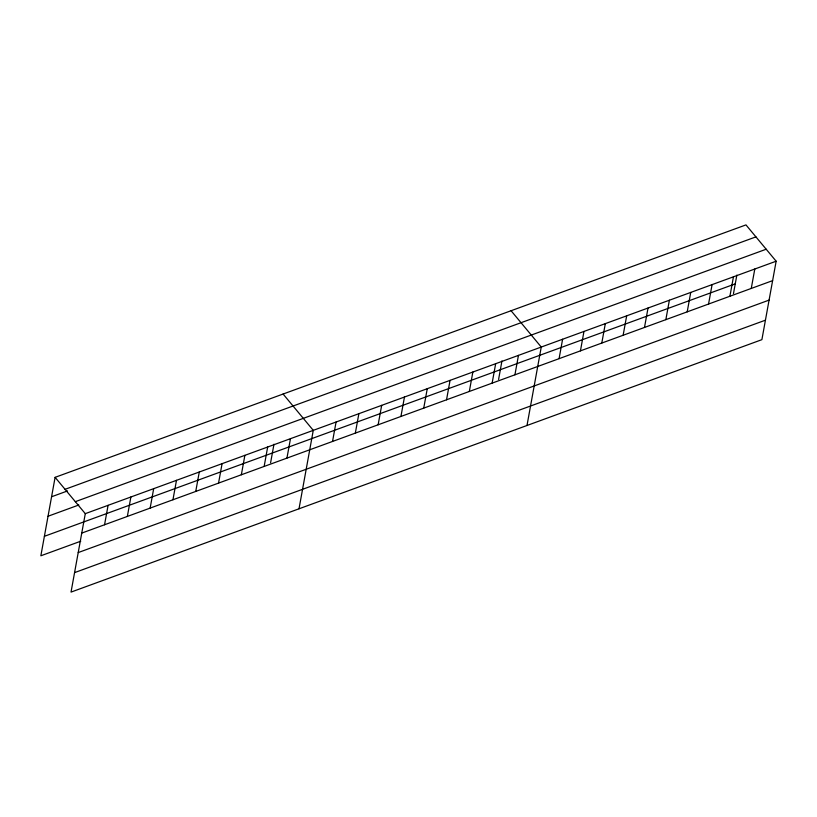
<?xml version="1.0" encoding="UTF-8"?>
<svg xmlns="http://www.w3.org/2000/svg" width="817" height="817" viewBox="0 0 817 817"><rect width="100%" height="100%" fill="white"/><g stroke="black" fill="none" stroke-linecap="round" stroke-linejoin="round"><path stroke-width="1.23" d="M55.107 477.342L85.285 513.658L71.028 592.1L761.893 339.658L776.15 261.215L745.972 224.9L55.107 477.342L40.85 555.785L80.75 541.211M104.556 524.759L108.089 505.325M127.35 516.426L130.883 496.991M150.154 508.092L153.678 488.668M172.949 499.769L176.482 480.335M195.743 491.436L199.277 472.001M218.547 483.102L222.081 463.668M241.342 474.769L244.875 455.345M264.146 466.446L267.67 447.011M270.601 462.749L273.971 444.223M286.941 458.112L290.474 438.678M299.012 508.797L313.268 430.345L283.09 394.029M332.539 441.446L336.073 422.021M355.334 433.122L358.867 413.688M378.138 424.789L381.672 405.355M400.933 416.456L404.466 397.031M423.737 408.132L427.26 388.698M446.531 399.799L450.065 380.365M469.326 391.466L472.859 372.031M492.13 383.132L495.664 363.708M498.584 379.435L501.955 360.92M514.924 374.809L518.458 355.375M526.996 425.494L541.252 347.041L511.074 310.726M559.083 358.673L562.607 339.239M580.438 350.871L583.961 331.436M601.792 343.069L605.315 323.634M623.136 335.266L626.67 315.832M644.49 327.464L648.024 308.029M665.845 319.661L669.378 300.227M687.199 311.859L690.733 292.425M708.553 304.057L712.087 284.622M729.908 296.244L733.441 276.82M733.482 293.609L736.852 275.094M751.262 288.442L754.796 269.018M65.064 489.322L755.929 236.879M51.573 496.767L67.535 490.935M75.327 501.669L766.193 249.226M48.04 516.242L78.81 504.998M85.285 513.658L776.15 261.215M44.394 536.309L735.249 283.867M81.751 533.092L772.616 280.639M78.218 552.568L769.083 300.115M74.572 572.625L765.437 320.182"/></g></svg>
